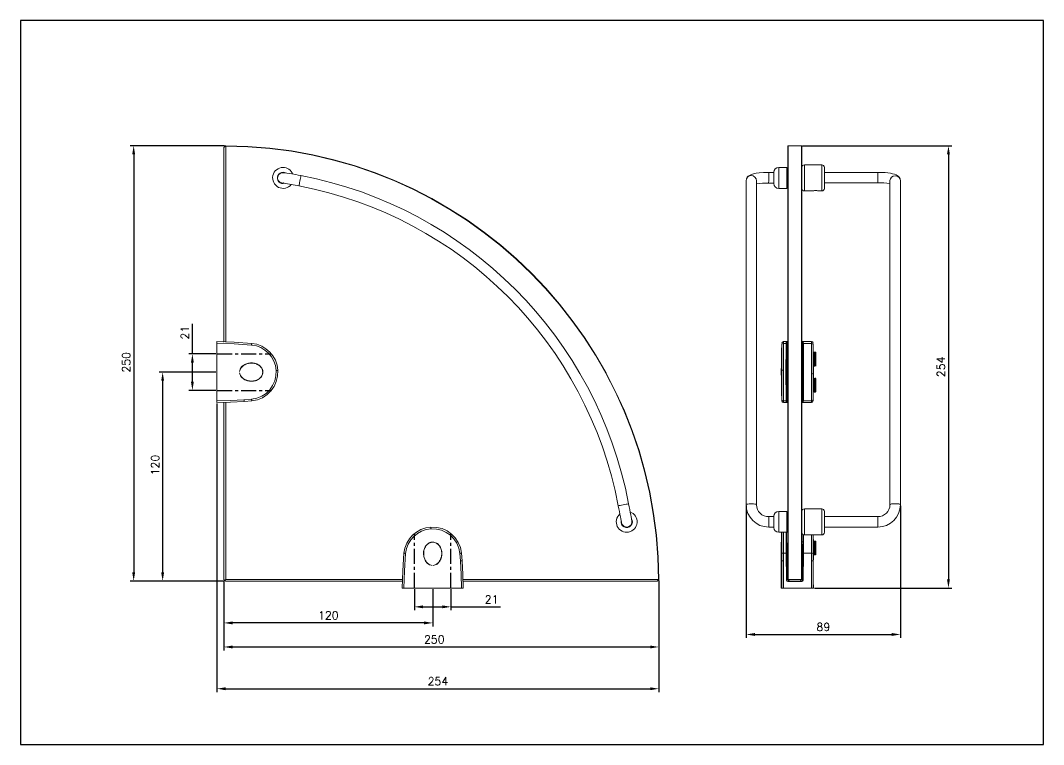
# Model space of a CAD drawing. Extents: x -152 to 436, y -44 to 372.
import ezdxf

# ---------------------------------------------------------------- set-up
doc = ezdxf.new("R2010")
doc.units = 0
doc.header["$LTSCALE"] = 23.1
doc.header["$MEASUREMENT"] = 0
doc.linetypes.add('CENTER', pattern=[0.6, 0.375, -0.075, 0.075, -0.075])
doc.layers.get('0').update_dxf_attribs({"linetype": 'CONTINUOUS'})
doc.layers.get('Defpoints').update_dxf_attribs({"linetype": 'CONTINUOUS'})
doc.styles.get("Standard").update_dxf_attribs({"font": 'txt.shx', "bigfont": 'whgtxt.shx'})
doc.dimstyles.get("Standard").update_dxf_attribs({"dimtxt": 2.5, "dimasz": 0.18, "dimexe": 0.18, "dimexo": 0.0625, "dimgap": 0.09, "dimtad": 0, "dimtih": 1, "dimtoh": 1, "dimdec": 4, "dimzin": 0, "dimdsep": 46, "dimtxsty": 'Standard', "dimcen": 0.09, "dimadec": 0, "dimazin": 0, "dimtp": 0.001, "dimtm": 0.001, "dimtfac": 1, "dimtdec": 4, "dimtofl": 0, "dimtmove": 0, "dimatfit": 0, "dimfxl": 0, "dimtolj": 1, "dimtzin": 0, "dimarcsym": 0})

# ---------------------------------------------------------------- blocks, each defined once
blk = doc.blocks.new('*D23')
at = {"color": 2, "lineweight": -2, "transparency": 16777216}
for p, q in [((-34.82, 300.27), (-89.1, 300.27)), ((-87.1, 295.27), (-87.1, 55.27)), ((-34.82, 50.27), (-89.1, 50.27))]:
    blk.add_line(p, q, dxfattribs=at)
at = {"color": 2, "transparency": 16777216}
for points in [[(-87.93, 295.27), (-86.27, 295.27), (-87.1, 300.27)], [(-87.93, 55.27), (-86.27, 55.27), (-87.1, 50.27)]]:
    blk.add_solid(points, dxfattribs=at)
at = {"layer": 'Defpoints', "color": 0, "transparency": 16777216}
for p in [(-34.22, 300.27), (-87.1, 50.27), (-34.22, 50.27)]:
    blk.add_point(p, dxfattribs=at)
at = {"color": 2, "transparency": 16777216, "insert": (-91.4, 175.91), "char_height": 4.6, "attachment_point": 5, "rotation": 90}
blk.add_mtext('\\A1;250', dxfattribs=at)
blk = doc.blocks.new('*D24')
at = {"color": 2, "lineweight": -2, "transparency": 16777216}
for p, q in [((-35.22, 50.67), (-35.22, 10.43)), ((214.78, 50.67), (214.78, 10.43)), ((-30.22, 12.43), (209.78, 12.43))]:
    blk.add_line(p, q, dxfattribs=at)
at = {"color": 2, "transparency": 16777216}
for points in [[(-30.22, 13.26), (-30.22, 11.59), (-35.22, 12.43)], [(209.78, 13.26), (209.78, 11.59), (214.78, 12.43)]]:
    blk.add_solid(points, dxfattribs=at)
at = {"layer": 'Defpoints', "color": 0, "transparency": 16777216}
for p in [(-35.22, 51.27), (214.78, 51.27), (214.78, 12.43)]:
    blk.add_point(p, dxfattribs=at)
at = {"color": 2, "transparency": 16777216, "insert": (85.68, 16.73), "char_height": 4.6, "attachment_point": 5}
blk.add_mtext('\\A1;250', dxfattribs=at)
blk = doc.blocks.new('*D25')
at = {"color": 2, "lineweight": -2, "transparency": 16777216}
for p, q in [((74.28, 45.67), (74.28, 33.47)), ((95.28, 45.67), (95.28, 33.47)), ((79.28, 35.47), (90.28, 35.47)), ((95.28, 35.47), (123.72, 35.47))]:
    blk.add_line(p, q, dxfattribs=at)
at = {"color": 2, "transparency": 16777216}
for points in [[(79.28, 36.31), (79.28, 34.64), (74.28, 35.47)], [(90.28, 36.31), (90.28, 34.64), (95.28, 35.47)]]:
    blk.add_solid(points, dxfattribs=at)
at = {"layer": 'Defpoints', "color": 0, "transparency": 16777216}
for p in [(74.28, 46.27), (95.28, 46.27), (95.28, 35.47)]:
    blk.add_point(p, dxfattribs=at)
at = {"color": 2, "transparency": 16777216, "insert": (118.66, 39.77), "char_height": 4.6, "attachment_point": 5}
blk.add_mtext('\\A1;21', dxfattribs=at)
blk = doc.blocks.new('*D26')
at = {"color": 2, "lineweight": -2, "transparency": 16777216}
for p, q in [((-53.35, 180.77), (-53.35, 197.99)), ((-39.82, 180.77), (-55.35, 180.77)), ((-53.35, 164.77), (-53.35, 175.77)), ((-39.82, 159.77), (-55.35, 159.77))]:
    blk.add_line(p, q, dxfattribs=at)
at = {"color": 2, "transparency": 16777216}
for points in [[(-54.18, 175.77), (-52.52, 175.77), (-53.35, 180.77)], [(-54.18, 164.77), (-52.52, 164.77), (-53.35, 159.77)]]:
    blk.add_solid(points, dxfattribs=at)
at = {"layer": 'Defpoints', "color": 0, "transparency": 16777216}
for p in [(-39.22, 180.77), (-53.35, 159.77), (-39.22, 159.77)]:
    blk.add_point(p, dxfattribs=at)
at = {"color": 2, "transparency": 16777216, "insert": (-57.65, 192.93), "char_height": 4.6, "attachment_point": 5, "rotation": 90}
blk.add_mtext('\\A1;21', dxfattribs=at)
blk = doc.blocks.new('*D27')
at = {"color": 2, "lineweight": -2, "transparency": 16777216}
for p, q in [((-39.22, 152.17), (-39.22, -13.56)), ((214.78, 50.67), (214.78, -13.56)), ((-34.22, -11.56), (209.78, -11.56))]:
    blk.add_line(p, q, dxfattribs=at)
at = {"color": 2, "transparency": 16777216}
for points in [[(-34.22, -10.73), (-34.22, -12.4), (-39.22, -11.56)], [(209.78, -10.73), (209.78, -12.4), (214.78, -11.56)]]:
    blk.add_solid(points, dxfattribs=at)
at = {"layer": 'Defpoints', "color": 0, "transparency": 16777216}
for p in [(-39.22, 152.77), (214.78, 51.27), (214.78, -11.56)]:
    blk.add_point(p, dxfattribs=at)
at = {"color": 2, "transparency": 16777216, "insert": (87.78, -7.26), "char_height": 4.6, "attachment_point": 5}
blk.add_mtext('\\A1;254', dxfattribs=at)
blk = doc.blocks.new('*D28')
at = {"color": 2, "lineweight": -2, "transparency": 16777216}
for p, q in [((297.31, 300.27), (383.24, 300.27)), ((381.24, 295.27), (381.24, 51.27)), ((304.26, 46.27), (383.24, 46.27))]:
    blk.add_line(p, q, dxfattribs=at)
at = {"color": 2, "transparency": 16777216}
for points in [[(380.4, 295.27), (382.07, 295.27), (381.24, 300.27)], [(380.4, 51.27), (382.07, 51.27), (381.24, 46.27)]]:
    blk.add_solid(points, dxfattribs=at)
at = {"layer": 'Defpoints', "color": 0, "transparency": 16777216}
for p in [(296.71, 300.27), (303.66, 46.27), (381.24, 46.27)]:
    blk.add_point(p, dxfattribs=at)
at = {"color": 2, "transparency": 16777216, "insert": (376.94, 173.27), "char_height": 4.6, "attachment_point": 5, "rotation": 90}
blk.add_mtext('\\A1;254', dxfattribs=at)
blk = doc.blocks.new('*D29')
at = {"color": 2, "lineweight": -2, "transparency": 16777216}
for p, q in [((264.99, 93.62), (264.99, 17.6)), ((353.63, 93.54), (353.63, 17.6)), ((269.99, 19.6), (348.63, 19.6))]:
    blk.add_line(p, q, dxfattribs=at)
at = {"color": 2, "transparency": 16777216}
for points in [[(269.99, 20.43), (269.99, 18.77), (264.99, 19.6)], [(348.63, 20.43), (348.63, 18.77), (353.63, 19.6)]]:
    blk.add_solid(points, dxfattribs=at)
at = {"layer": 'Defpoints', "color": 0, "transparency": 16777216}
for p in [(264.99, 94.22), (353.63, 94.14), (353.63, 19.6)]:
    blk.add_point(p, dxfattribs=at)
at = {"color": 2, "transparency": 16777216, "insert": (309.31, 23.9), "char_height": 4.6, "attachment_point": 5}
blk.add_mtext('\\A1;89', dxfattribs=at)
blk = doc.blocks.new('*D30')
at = {"color": 2, "lineweight": -2, "transparency": 16777216}
for p, q in [((-39.82, 170.27), (-72.44, 170.27)), ((-70.44, 165.27), (-70.44, 55.27)), ((-35.82, 50.27), (-72.44, 50.27))]:
    blk.add_line(p, q, dxfattribs=at)
at = {"color": 2, "transparency": 16777216}
for points in [[(-71.28, 165.27), (-69.61, 165.27), (-70.44, 170.27)], [(-71.28, 55.27), (-69.61, 55.27), (-70.44, 50.27)]]:
    blk.add_solid(points, dxfattribs=at)
at = {"layer": 'Defpoints', "color": 0, "transparency": 16777216}
for p in [(-39.22, 170.27), (-70.44, 50.27), (-35.22, 50.27)]:
    blk.add_point(p, dxfattribs=at)
at = {"color": 2, "transparency": 16777216, "insert": (-74.74, 116.88), "char_height": 4.6, "attachment_point": 5, "rotation": 90}
blk.add_mtext('\\A1;120', dxfattribs=at)
blk = doc.blocks.new('*D31')
at = {"color": 2, "lineweight": -2, "transparency": 16777216}
for p, q in [((-35.22, 49.67), (-35.22, 24.24)), ((84.78, 45.67), (84.78, 24.24)), ((79.78, 26.24), (-30.22, 26.24))]:
    blk.add_line(p, q, dxfattribs=at)
at = {"color": 2, "transparency": 16777216}
for points in [[(-30.22, 27.07), (-30.22, 25.4), (-35.22, 26.24)], [(79.78, 27.07), (79.78, 25.4), (84.78, 26.24)]]:
    blk.add_solid(points, dxfattribs=at)
at = {"layer": 'Defpoints', "color": 0, "transparency": 16777216}
for p in [(-35.22, 50.27), (84.78, 46.27), (-35.22, 26.24)]:
    blk.add_point(p, dxfattribs=at)
at = {"color": 2, "transparency": 16777216, "insert": (24.78, 30.54), "char_height": 4.6, "attachment_point": 5}
blk.add_mtext('\\A1;120', dxfattribs=at)
blk = doc.blocks.new('A$C799D01EE')
at = {"color": 7, "linetype": 'Continuous', "lineweight": 15}
for points, knots in [([(12.97, 0.36), (13.01, 0.75), (13.1, 1.12), (13.31, 1.66), (13.39, 1.84), (13.58, 2.18), (13.68, 2.34), (14.02, 2.81), (14.28, 3.1), (14.85, 3.62), (15.16, 3.85), (15.81, 4.26), (16.16, 4.44), (16.87, 4.74), (17.23, 4.86), (17.97, 5.06), (18.35, 5.14), (19.12, 5.24), (19.5, 5.27), (20.27, 5.27), (20.65, 5.25), (21.42, 5.14), (21.8, 5.06), (22.53, 4.84), (22.89, 4.7), (23.59, 4.36), (23.92, 4.16), (24.38, 3.82), (24.53, 3.7), (24.82, 3.44), (24.96, 3.31), (25.36, 2.88), (25.58, 2.57), (25.87, 2.07), (25.96, 1.89), (26.11, 1.53), (26.17, 1.35), (26.27, 0.98), (26.31, 0.79), (26.37, 0.41), (26.38, 0.21), (26.38, -0.37), (26.33, -0.75), (26.13, -1.5), (25.99, -1.86), (25.7, -2.37), (25.6, -2.53), (25.37, -2.85), (25.25, -3), (24.86, -3.42), (24.57, -3.69), (23.94, -4.15), (23.61, -4.35), (22.92, -4.69), (22.56, -4.83), (21.82, -5.05), (21.44, -5.14), (20.67, -5.25), (20.29, -5.27), (19.52, -5.27), (19.13, -5.24), (18.36, -5.14), (17.98, -5.06), (17.24, -4.87), (16.88, -4.74), (16.17, -4.44), (15.83, -4.27), (15.17, -3.86), (14.86, -3.63), (14.29, -3.11), (14.02, -2.82), (13.57, -2.19), (13.38, -1.85), (13.1, -1.12), (13.01, -0.75), (12.97, -0.36)], [0, 0, 0, 0, 0.03125, 0.03125, 0.046875, 0.046875, 0.0625, 0.0625, 0.09375, 0.09375, 0.125, 0.125, 0.15625, 0.15625, 0.1875, 0.1875, 0.21875, 0.21875, 0.25, 0.25, 0.28125, 0.28125, 0.3125, 0.3125, 0.34375, 0.34375, 0.375, 0.375, 0.390625, 0.390625, 0.40625, 0.40625, 0.4375, 0.4375, 0.453125, 0.453125, 0.46875, 0.46875, 0.484375, 0.484375, 0.5, 0.5, 0.53125, 0.53125, 0.5625, 0.5625, 0.578125, 0.578125, 0.59375, 0.59375, 0.625, 0.625, 0.65625, 0.65625, 0.6875, 0.6875, 0.71875, 0.71875, 0.75, 0.75, 0.78125, 0.78125, 0.8125, 0.8125, 0.84375, 0.84375, 0.875, 0.875, 0.90625, 0.90625, 0.9375, 0.9375, 0.96875, 0.96875, 1, 1, 1, 1]), ([(13.04, -0.35), (13.08, -0.74), (13.17, -1.11), (13.45, -1.82), (13.64, -2.16), (14.09, -2.77), (14.35, -3.06), (14.91, -3.57), (15.22, -3.79), (15.87, -4.19), (16.21, -4.37), (16.91, -4.66), (17.27, -4.78), (18, -4.97), (18.38, -5.05), (19.13, -5.15), (19.51, -5.17), (20.27, -5.18), (20.65, -5.15), (21.41, -5.05), (21.78, -4.97), (22.51, -4.75), (22.87, -4.61), (23.55, -4.28), (23.88, -4.08), (24.5, -3.63), (24.79, -3.37), (25.17, -2.95), (25.29, -2.81), (25.52, -2.5), (25.62, -2.34), (25.91, -1.84), (26.05, -1.49), (26.25, -0.74), (26.3, -0.37), (26.3, 0.2), (26.29, 0.4), (26.24, 0.78), (26.2, 0.96), (26.04, 1.51), (25.89, 1.87), (25.51, 2.53), (25.28, 2.83), (24.89, 3.26), (24.76, 3.39), (24.47, 3.64), (24.32, 3.76), (23.86, 4.09), (23.53, 4.29), (22.84, 4.62), (22.49, 4.76), (21.76, 4.97), (21.39, 5.05), (20.64, 5.16), (20.26, 5.18), (19.5, 5.17), (19.12, 5.15), (18.37, 5.05), (17.99, 4.97), (17.26, 4.78), (16.9, 4.65), (16.2, 4.36), (15.86, 4.19), (15.21, 3.79), (14.91, 3.56), (14.34, 3.05), (14.08, 2.77), (13.75, 2.31), (13.64, 2.15), (13.46, 1.81), (13.38, 1.64), (13.17, 1.1), (13.08, 0.74), (13.04, 0.35)], [0, 0, 0, 0, 0.03125, 0.03125, 0.0625, 0.0625, 0.09375, 0.09375, 0.125, 0.125, 0.15625, 0.15625, 0.1875, 0.1875, 0.21875, 0.21875, 0.25, 0.25, 0.28125, 0.28125, 0.3125, 0.3125, 0.34375, 0.34375, 0.375, 0.375, 0.40625, 0.40625, 0.421875, 0.421875, 0.4375, 0.4375, 0.46875, 0.46875, 0.5, 0.5, 0.515625, 0.515625, 0.53125, 0.53125, 0.5625, 0.5625, 0.59375, 0.59375, 0.609375, 0.609375, 0.625, 0.625, 0.65625, 0.65625, 0.6875, 0.6875, 0.71875, 0.71875, 0.75, 0.75, 0.78125, 0.78125, 0.8125, 0.8125, 0.84375, 0.84375, 0.875, 0.875, 0.90625, 0.90625, 0.9375, 0.9375, 0.953125, 0.953125, 0.96875, 0.96875, 1, 1, 1, 1])]:
    blk.add_open_spline(points, degree=3, knots=knots, dxfattribs=at)
blk = doc.blocks.new('A$C41BA2DAD')
blk.add_lwpolyline([(-103.23, -187.07), (386.82, -187.07), (386.82, 159.43), (-103.23, 159.43)], close=True)

msp = doc.modelspace()

# ---------------------------------------------------------------- linework, layer by layer
at = {"color": 7, "linetype": 'Continuous', "lineweight": 15}
for p, q in [((-35.219, 299.268), (-34.278, 300.209)), ((288.911, 51.268), (288.911, 300.066)), ((296.711, 300.266), (289.111, 300.266)), ((296.911, 300.066), (296.911, 51.268)), ((-35.219, 187.673), (-35.219, 299.268)), ((308.411, 289.285), (298.411, 289.285)), ((280.911, 284.85), (277.88, 284.85)), ((280.911, 285.035), (280.911, 278.535)), ((288.411, 287.785), (283.661, 287.785)), ((309.911, 287.785), (309.911, 275.785)), ((340.626, 284.997), (309.911, 284.997)), ((264.911, 280.183), (264.911, 94.092)), ((270.911, 94.092), (270.911, 280.183)), ((277.88, 278.85), (280.911, 278.85)), ((309.911, 278.997), (340.626, 278.997)), ((347.626, 280.124), (347.628, 280.218)), ((347.626, 280.124), (347.626, 94.131)), ((353.626, 94.131), (353.626, 280.124)), ((283.661, 275.785), (288.411, 275.785)), ((298.411, 274.285), (302.975, 274.285)), ((306.848, 274.285), (308.411, 274.285)), ((-39.219, 186.796), (-39.219, 187.768)), ((286.383, 187.768), (288.911, 187.768)), ((288.907, 187.735), (288.907, 187.435)), ((288.907, 187.735), (288.911, 187.735)), ((288.907, 187.435), (288.907, 184.119)), ((288.911, 187.435), (288.907, 187.435)), ((296.911, 187.768), (302.439, 187.768)), ((296.911, 187.735), (296.915, 187.735)), ((296.915, 187.435), (296.911, 187.435)), ((296.915, 187.735), (296.915, 187.435)), ((296.915, 184.119), (296.915, 187.435)), ((297.415, 187.419), (297.415, 184.329)), ((303.454, 185.469), (303.454, 185.512)), ((303.491, 184.741), (303.526, 182.328)), ((288.907, 177.418), (288.907, 162.822)), ((297.594, 181.268), (296.911, 181.268)), ((303.868, 181.768), (303.454, 181.768)), ((303.459, 176.47), (303.462, 176.835)), ((303.542, 181.768), (303.535, 182.03)), ((304.911, 181.768), (304.454, 181.768)), ((304.911, 173.902), (304.911, 181.635)), ((296.911, 174.268), (297.594, 174.268)), ((296.915, 166.268), (296.915, 174.268)), ((297.415, 174.268), (297.415, 166.268)), ((303.602, 174.161), (303.661, 174.264)), ((303.656, 172.883), (303.647, 174.306)), ((303.954, 173.768), (304.368, 173.768)), ((304.911, 173.902), (304.911, 173.873)), ((297.594, 166.268), (296.911, 166.268)), ((303.868, 166.768), (303.612, 166.768)), ((304.911, 166.768), (304.454, 166.768)), ((304.911, 158.902), (304.911, 166.635)), ((288.409, 158.768), (288.409, 160.768)), ((296.911, 159.268), (297.594, 159.268)), ((297.266, 158.768), (297.266, 159.268)), ((297.413, 159.268), (297.413, 158.768)), ((304.911, 158.902), (304.911, 158.873)), ((-39.219, 152.768), (-39.219, 153.741)), ((-19.219, 153.739), (-23.61, 153.359)), ((285.383, 154.328), (285.383, 154.485)), ((288.907, 156.715), (288.907, 153.102)), ((288.907, 153.102), (288.907, 152.802)), ((288.907, 153.102), (288.911, 153.102)), ((296.911, 158.768), (297.266, 158.768)), ((296.911, 153.102), (296.915, 153.102)), ((296.915, 153.102), (296.915, 156.715)), ((296.915, 153.102), (296.915, 152.802)), ((297.413, 158.768), (297.266, 158.768)), ((303.454, 155.025), (303.454, 155.067)), ((303.954, 158.768), (304.368, 158.768)), ((-35.219, 51.268), (-35.219, 152.844)), ((286.383, 152.768), (288.911, 152.768)), ((288.911, 152.802), (288.907, 152.802)), ((296.915, 152.802), (296.911, 152.802)), ((296.911, 152.768), (302.439, 152.768)), ((288.411, 90.268), (283.661, 90.268)), ((288.411, 78.268), (288.411, 90.268)), ((308.411, 91.768), (298.411, 91.768)), ((309.911, 90.268), (309.911, 78.268)), ((280.911, 87.268), (277.911, 87.268)), ((280.911, 87.518), (280.911, 81.018)), ((340.657, 87.268), (309.911, 87.268)), ((277.911, 81.268), (280.911, 81.268)), ((283.661, 78.268), (288.411, 78.268)), ((288.167, 78.268), (288.272, 66.242)), ((297.55, 66.242), (297.642, 76.768)), ((298.411, 76.768), (308.411, 76.768)), ((309.911, 81.268), (340.657, 81.268)), ((297.607, 72.768), (296.911, 72.768)), ((303.868, 73.268), (303.454, 73.268)), ((303.602, 73.268), (303.595, 73.587)), ((304.911, 73.268), (304.454, 73.268)), ((304.911, 65.402), (304.911, 73.135)), ((101.311, 66.268), (101.691, 61.877)), ((288.272, 66.242), (288.407, 50.764)), ((296.911, 65.768), (297.546, 65.768)), ((297.415, 50.764), (297.55, 66.242)), ((303.44, 66.174), (303.439, 61.803)), ((303.556, 65.583), (303.661, 65.764)), ((303.954, 65.268), (304.368, 65.268)), ((304.911, 65.402), (304.911, 65.373)), ((-34.719, 50.768), (-35.219, 51.268)), ((-34.219, 50.268), (-34.719, 50.768)), ((67.377, 50.268), (-34.219, 50.268)), ((213.781, 50.268), (102.206, 50.268)), ((214.722, 51.209), (213.781, 50.268)), ((288.907, 50.268), (289.911, 50.268)), ((288.971, 51.209), (288.911, 51.268)), ((288.971, 51.209), (289.911, 50.268)), ((295.911, 50.268), (289.911, 50.268)), ((295.911, 50.268), (296.852, 51.209)), ((295.911, 50.268), (296.915, 50.268)), ((296.911, 51.268), (296.852, 51.209)), ((303.662, 46.268), (303.662, 47.786)), ((68.254, 46.268), (67.281, 46.268)), ((102.281, 46.268), (101.309, 46.268)), ((286.383, 46.268), (285.384, 46.268)), ((286.383, 46.268), (302.439, 46.268)), ((303.439, 46.268), (302.439, 46.268))]:
    msp.add_line(p, q, dxfattribs=at)
at = {"color": 2, "linetype": 'Continuous', "lineweight": 15}
for p, q in [((-34.219, 300.066), (-34.219, 187.649)), ((289.111, 300.266), (289.111, 51.266)), ((296.711, 51.266), (296.711, 300.266)), ((298.411, 289.285), (298.411, 281.785)), ((308.411, 274.285), (308.411, 289.285)), ((283.661, 287.785), (283.661, 275.785)), ((288.411, 275.785), (288.411, 287.785)), ((340.626, 278.997), (340.626, 284.997)), ((298.411, 281.785), (298.411, 274.285)), ((285.382, 185.831), (285.383, 186.047)), ((286.382, 186.798), (287.972, 186.798)), ((288.407, 184.329), (288.407, 187.419)), ((297.85, 186.798), (302.44, 186.798)), ((303.452, 185.512), (303.433, 186.287)), ((303.439, 186.046), (303.44, 185.831)), ((288.407, 162.316), (288.407, 177.208)), ((303.653, 173.148), (303.642, 167.647)), ((288.556, 160.768), (288.409, 160.768)), ((288.556, 160.768), (288.556, 158.768)), ((288.556, 160.768), (288.911, 160.768)), ((303.54, 158.782), (303.491, 155.795)), ((-23.684, 154.328), (-19.313, 154.706)), ((285.383, 154.485), (285.382, 154.706)), ((286.382, 153.739), (287.972, 153.739)), ((286.382, 153.739), (286.383, 153.359)), ((288.407, 153.117), (288.407, 157.221)), ((288.556, 158.768), (288.409, 158.768)), ((288.556, 158.768), (288.911, 158.768)), ((297.415, 157.221), (297.415, 153.117)), ((297.85, 153.739), (302.44, 153.739)), ((302.44, 153.359), (302.44, 153.739)), ((303.439, 154.487), (303.452, 155.025)), ((303.44, 154.706), (303.439, 154.487)), ((303.439, 154.487), (303.439, 154.328)), ((303.453, 154.295), (303.449, 154.375)), ((303.519, 157.72), (303.535, 158.452)), ((-34.219, 152.863), (-34.219, 51.268)), ((283.661, 90.268), (283.661, 78.268)), ((298.411, 91.768), (298.411, 76.769)), ((308.411, 76.768), (308.411, 91.768)), ((277.911, 87.268), (277.911, 81.268)), ((287.972, 66.268), (287.869, 78.268)), ((297.94, 76.768), (297.85, 66.268)), ((100.722, 61.804), (100.344, 66.174)), ((285.383, 61.804), (285.382, 66.174)), ((286.382, 66.268), (286.383, 61.877)), ((286.382, 66.268), (287.972, 66.268)), ((288.107, 50.768), (287.972, 66.268)), ((297.85, 66.268), (297.715, 50.768)), ((297.85, 66.268), (302.44, 66.268)), ((302.44, 61.877), (302.44, 66.268)), ((-34.719, 50.768), (-34.219, 51.268)), ((-34.219, 51.268), (67.401, 51.268)), ((102.187, 51.268), (214.579, 51.268)), ((288.907, 50.268), (288.907, 49.974)), ((296.915, 49.974), (288.907, 49.974)), ((289.111, 51.266), (296.711, 51.266)), ((296.915, 50.268), (296.915, 49.974)), ((303.482, 47.881), (303.491, 47.786))]:
    msp.add_line(p, q, dxfattribs=at)
at = {"color": 1, "linetype": 'CENTER'}
for p, q in [((-39.219, 180.768), (-7.959, 180.768)), ((-39.219, 159.768), (-7.959, 159.768)), ((74.281, 46.262), (74.281, 77.528)), ((95.281, 46.262), (95.281, 77.528))]:
    msp.add_line(p, q, dxfattribs=at)
at = {"color": 7, "linetype": 'Continuous', "lineweight": 15, "flags": 128}
for points in [[(-34.278, 300.209), (-34.244, 300.244), (-34.226, 300.262), (-34.221, 300.266)], [(9.056, 283.129), (7.53, 283.418), (6.143, 283.677), (3.861, 284.09), (2.222, 284.375), (0.985, 284.58), (-0.143, 284.734), (-1.33, 284.773), (-2.074, 284.659), (-2.926, 284.32), (-3.776, 283.592), (-4.115, 283.04), (-4.324, 282.37)], [(277.944, 284.85), (276.373, 284.861), (274.912, 284.829), (272.463, 284.675), (270.637, 284.454), (269.239, 284.189), (268.001, 283.829), (266.821, 283.267), (266.188, 282.806), (265.58, 282.148), (265.105, 281.254), (264.911, 280.182)], [(353.626, 280.124), (353.519, 280.967), (353.233, 281.705), (352.83, 282.311), (352.347, 282.802), (351.794, 283.207), (351.127, 283.562), (350.212, 283.914), (349.047, 284.232), (347.835, 284.471), (346.425, 284.674), (344.949, 284.824), (343.415, 284.927), (341.838, 284.984), (340.626, 284.997)], [(-39.219, 187.768), (-29.328, 187.532), (-19.219, 186.798)], [(285.383, 186.257), (285.384, 186.56), (285.384, 186.737), (285.384, 186.778)], [(288.907, 184.119), (288.786, 184.027), (288.691, 183.981), (288.615, 183.968), (288.549, 183.982), (288.488, 184.028), (288.432, 184.137), (288.407, 184.329)], [(297.415, 184.329), (297.365, 184.074), (297.319, 184.012), (297.251, 183.974), (297.183, 183.97), (297.109, 183.99), (297.001, 184.05), (296.915, 184.119)], [(297.439, 187.535), (297.421, 187.478), (297.415, 187.419)], [(288.407, 177.208), (288.457, 177.463), (288.503, 177.525), (288.571, 177.563), (288.64, 177.567), (288.713, 177.547), (288.821, 177.487), (288.907, 177.418)], [(303.468, 177.166), (303.469, 177.229), (303.48, 177.355), (303.492, 177.312), (303.506, 177.104), (303.518, 176.758), (303.528, 176.31), (303.53, 176.218)], [(304.176, 181.247), (304.029, 181.501), (303.882, 181.756)], [(304.442, 181.758), (304.294, 181.504), (304.161, 181.273)], [(303.649, 174.285), (303.796, 174.031), (303.943, 173.776)], [(304.382, 173.781), (304.529, 174.036), (304.661, 174.264)], [(304.646, 174.289), (304.794, 174.035), (304.941, 173.781)], [(303.595, 167.654), (303.559, 165.949), (303.53, 164.318)], [(304.176, 166.247), (304.029, 166.501), (303.882, 166.756)], [(304.442, 166.758), (304.294, 166.504), (304.161, 166.273)], [(288.576, 162.38), (288.47, 162.357), (288.414, 162.33), (288.407, 162.317), (288.407, 162.316)], [(288.409, 160.768), (288.408, 161.941), (288.407, 162.316)], [(303.461, 163.798), (303.459, 163.979), (303.459, 164.067)], [(303.53, 164.318), (303.518, 163.789), (303.506, 163.437), (303.493, 163.227), (303.48, 163.181), (303.47, 163.302), (303.462, 163.577), (303.461, 163.798)], [(303.496, 158.979), (303.529, 159.035), (303.661, 159.264)], [(303.536, 158.452), (303.537, 158.507), (303.547, 159.067)], [(303.649, 159.285), (303.796, 159.031), (303.943, 158.776)], [(304.382, 158.781), (304.529, 159.036), (304.661, 159.264)], [(304.646, 159.289), (304.794, 159.035), (304.941, 158.781)], [(-23.61, 153.359), (-31.409, 152.916), (-39.219, 152.768)], [(285.384, 153.741), (285.384, 153.888), (285.383, 154.328)], [(288.407, 157.221), (288.407, 157.227), (288.409, 158.768)], [(288.576, 157.157), (288.47, 157.179), (288.414, 157.207), (288.407, 157.22), (288.407, 157.221)], [(297.415, 157.221), (297.415, 157.22), (297.408, 157.207), (297.352, 157.179), (297.247, 157.157)], [(297.413, 158.768), (297.415, 157.227), (297.415, 157.221)], [(303.439, 154.328), (303.439, 153.888), (303.439, 153.741)], [(-35.219, 152.807), (-35.395, 152.804), (-35.495, 152.802), (-35.513, 152.802)], [(199.245, 84.829), (199.217, 84.979), (199.132, 85.422), (198.995, 86.145), (198.808, 87.128), (198.577, 88.338), (198.31, 89.741), (198.015, 91.293), (197.7, 92.947), (197.376, 94.653)], [(191.481, 93.531), (191.806, 91.825), (192.121, 90.171), (192.416, 88.619), (192.683, 87.217), (192.914, 86.006), (193.101, 85.024), (193.238, 84.3), (193.323, 83.857), (193.351, 83.708)], [(285.348, 78.268), (285.161, 66.992), (285.16, 46.268)], [(303.443, 76.768), (303.442, 75.471), (303.442, 73.452), (303.441, 71.121), (303.44, 68.736), (303.44, 66.174)], [(303.595, 73.587), (303.559, 74.964), (303.53, 75.607)], [(304.176, 72.747), (304.029, 73.001), (303.882, 73.256)], [(304.442, 73.258), (304.294, 73.004), (304.161, 72.773)], [(67.281, 46.268), (67.518, 56.159), (68.252, 66.268)], [(303.649, 65.785), (303.796, 65.531), (303.943, 65.276)], [(303.656, 64.958), (303.659, 65.693), (303.66, 65.773)], [(304.382, 65.281), (304.529, 65.536), (304.661, 65.764)], [(304.646, 65.789), (304.794, 65.535), (304.941, 65.281)], [(101.691, 61.877), (102.134, 54.078), (102.281, 46.268)], [(303.439, 61.803), (303.439, 54.041), (303.439, 46.268)], [(303.454, 62.39), (303.516, 62.456), (303.565, 62.537), (303.589, 62.597), (303.603, 62.645), (303.613, 62.695), (303.622, 62.781), (303.635, 63.063), (303.643, 63.435)], [(102.243, 50.268), (102.246, 50.092), (102.248, 49.992), (102.248, 49.974)], [(214.779, 51.266), (214.772, 51.259), (214.754, 51.241), (214.722, 51.209)]]:
    msp.add_lwpolyline(points, dxfattribs=at)
at = {"color": 2, "linetype": 'Continuous', "lineweight": 15, "flags": 128}
for points in [[(9.056, 283.129), (9.05, 283.096), (9.001, 282.838), (8.906, 282.343), (8.775, 281.656), (8.618, 280.838), (8.451, 279.963), (8.287, 279.106), (8.142, 278.346), (8.028, 277.748), (7.955, 277.367), (7.93, 277.236), (7.93, 277.236)], [(-19.313, 185.831), (-29.375, 186.56), (-39.219, 186.796)], [(-19.219, 186.798), (-19.22, 186.78), (-19.226, 186.725), (-19.234, 186.636), (-19.246, 186.517), (-19.26, 186.37), (-19.277, 186.203), (-19.294, 186.021), (-19.313, 185.831)], [(285.38, 171.236), (285.38, 172.174), (285.379, 175.859), (285.379, 178.199), (285.38, 180.378), (285.38, 182.213), (285.381, 183.757), (285.381, 184.88), (285.382, 185.614), (285.382, 185.831)], [(286.382, 186.798), (286.382, 186.567), (286.381, 185.815), (286.38, 184.593), (286.38, 183.005), (286.379, 181.004), (286.379, 178.759), (286.379, 176.205), (286.379, 172.293), (286.379, 171.296)], [(297.715, 187.719), (297.657, 187.714), (297.601, 187.697), (297.549, 187.669), (297.503, 187.632), (297.466, 187.586), (297.438, 187.534), (297.439, 187.535)], [(302.443, 169.327), (302.443, 169.822), (302.443, 170.813), (302.443, 171.802), (302.443, 175.704), (302.443, 178.227), (302.443, 180.592), (302.443, 182.603), (302.442, 184.316), (302.441, 185.589), (302.441, 186.457), (302.44, 186.798)], [(303.44, 185.831), (303.44, 185.51), (303.441, 184.723), (303.442, 183.496), (303.442, 181.934), (303.443, 179.99), (303.443, 177.829), (303.443, 175.387), (303.442, 171.713), (303.442, 170.781), (303.442, 169.848), (303.442, 169.382)], [(303.519, 182.816), (303.51, 183.197), (303.498, 183.666), (303.486, 184.169), (303.474, 184.648), (303.464, 185.053), (303.457, 185.337), (303.454, 185.469)], [(303.459, 164.067), (303.459, 166.228), (303.459, 168.483), (303.459, 169.626), (303.459, 170.773), (303.459, 171.916), (303.459, 174.214), (303.459, 176.47)], [(-4.25, 171.296), (-4.269, 171.295), (-4.324, 171.291), (-4.412, 171.286), (-4.532, 171.279), (-4.678, 171.269), (-4.845, 171.259), (-5.027, 171.248), (-5.218, 171.236)], [(285.382, 154.706), (285.382, 155.154), (285.381, 156.028), (285.38, 157.293), (285.38, 158.968), (285.379, 160.913), (285.379, 163.183), (285.379, 165.589), (285.38, 168.198), (285.38, 169.707), (285.38, 170.089), (285.38, 170.471), (285.38, 171.236)], [(286.379, 171.296), (286.379, 170.483), (286.379, 170.078), (286.379, 169.672), (286.379, 168.07), (286.379, 165.375), (286.379, 162.745), (286.379, 160.398), (286.379, 158.268), (286.38, 156.533), (286.381, 155.144), (286.381, 154.235), (286.382, 153.739)], [(303.53, 176.218), (303.566, 174.21), (303.595, 172.883)], [(302.44, 153.739), (302.441, 154.226), (302.441, 155.144), (302.442, 156.512), (302.443, 158.268), (302.443, 160.367), (302.443, 162.745), (302.443, 165.338), (302.443, 168.07), (302.443, 169.327)], [(303.442, 169.382), (303.442, 168.198), (303.443, 165.661), (303.443, 163.183), (303.443, 160.974), (303.442, 158.968), (303.442, 157.335), (303.441, 156.028), (303.44, 155.172), (303.44, 154.706)], [(-39.219, 153.741), (-31.446, 153.888), (-23.684, 154.328)], [(-23.61, 153.359), (-23.611, 153.377), (-23.616, 153.432), (-23.622, 153.521), (-23.631, 153.641), (-23.643, 153.788), (-23.655, 153.955), (-23.669, 154.138), (-23.684, 154.328)], [(-19.219, 153.739), (-19.22, 153.757), (-19.226, 153.812), (-19.234, 153.901), (-19.246, 154.02), (-19.26, 154.166), (-19.277, 154.334), (-19.294, 154.515), (-19.313, 154.706)], [(286.383, 153.359), (286.383, 152.916), (286.383, 152.768)], [(302.439, 152.768), (302.439, 152.916), (302.44, 153.359)], [(303.454, 155.067), (303.457, 155.196), (303.463, 155.48), (303.474, 155.886), (303.486, 156.368), (303.498, 156.87), (303.51, 157.337), (303.519, 157.72)], [(197.376, 94.653), (197.343, 94.647), (197.084, 94.597), (196.589, 94.503), (195.902, 94.373), (195.084, 94.217), (194.208, 94.05), (193.352, 93.887), (192.591, 93.742), (191.994, 93.629), (191.612, 93.556), (191.481, 93.531)], [(270.911, 94.102), (270.836, 94.223), (270.509, 94.374), (269.952, 94.502), (269.213, 94.594), (268.358, 94.642), (267.464, 94.642), (266.609, 94.594), (265.871, 94.502), (265.313, 94.374), (264.986, 94.223), (264.911, 94.101)], [(347.626, 94.139), (347.701, 94.26), (348.028, 94.412), (348.586, 94.54), (349.324, 94.632), (350.179, 94.68), (351.073, 94.68), (351.928, 94.632), (352.667, 94.54), (353.224, 94.412), (353.551, 94.26), (353.626, 94.138)], [(83.754, 81.237), (83.755, 81.218), (83.758, 81.164), (83.764, 81.075), (83.771, 80.955), (83.78, 80.809), (83.791, 80.642), (83.802, 80.46), (83.814, 80.269)], [(285.382, 66.174), (285.382, 68.668), (285.381, 71.121), (285.38, 73.389), (285.38, 75.471), (285.379, 77.193), (285.379, 78.268)], [(286.379, 78.268), (286.379, 78.017), (286.379, 76.141), (286.38, 73.997), (286.381, 71.522), (286.381, 68.989), (286.382, 66.268)], [(302.44, 66.268), (302.441, 68.953), (302.441, 71.522), (302.442, 73.963), (302.443, 76.141), (302.443, 76.768)], [(68.252, 66.268), (68.27, 66.267), (68.325, 66.261), (68.414, 66.253), (68.533, 66.241), (68.679, 66.227), (68.846, 66.21), (69.028, 66.193), (69.218, 66.174)], [(69.218, 66.174), (68.49, 56.112), (68.254, 46.268)], [(101.311, 66.268), (101.293, 66.267), (101.238, 66.261), (101.149, 66.253), (101.03, 66.241), (100.883, 66.227), (100.716, 66.21), (100.534, 66.193), (100.344, 66.174)], [(303.454, 64.31), (303.457, 64.8), (303.463, 65.22), (303.474, 65.521), (303.486, 65.67), (303.498, 65.65), (303.51, 65.466), (303.519, 65.134)], [(303.519, 65.134), (303.556, 63.699), (303.592, 62.893), (303.622, 62.806), (303.643, 63.435)], [(101.691, 61.877), (101.672, 61.876), (101.618, 61.872), (101.529, 61.865), (101.409, 61.856), (101.262, 61.845), (101.095, 61.832), (100.912, 61.818), (100.722, 61.804)], [(101.309, 46.268), (101.162, 54.041), (100.722, 61.804)], [(285.384, 46.268), (285.384, 54.041), (285.383, 61.804)], [(286.383, 61.877), (286.383, 54.078), (286.383, 46.268)], [(302.439, 46.268), (302.439, 54.078), (302.44, 61.877)], [(303.453, 49.308), (303.453, 54.965), (303.453, 59.639), (303.454, 64.31)], [(303.647, 47.786), (303.636, 47.786), (303.491, 47.786)]]:
    msp.add_lwpolyline(points, dxfattribs=at)
at = {"color": 2, "linetype": 'Continuous', "lineweight": 15}
for centre, radius, start, end in [((-34.419, 300.066), 0.201, 0.026064, 45.267739), ((-35.219, 50.268), 249.8, 0.229367, 89.770633), ((-20.826, 170.266), 15.639, 3.556635, 84.446448), ((286.38, 185.8), 0.998, 89.869918, 178.221598), ((-165.627, 187.844), 452.01, 359.867376, 359.990371), ((287.972, 186.499), 0.3, 0.190751, 90.076789), ((288.735, 176.167), 11.569, 89.147823, 93.111251), ((288.107, 187.419), 0.3, 0.018458, 89.992952), ((297.151, 179.385), 8.353, 86.125386, 91.615541), ((297.85, 186.499), 0.3, 89.923211, 179.809249), ((754.573, 187.845), 452.134, 180.009646, 180.132607), ((302.442, 185.8), 0.998, 1.778402, 90.130082), ((-181.566, 171.558), 485.216, 1.205737, 1.329522), ((-20.824, 170.269), 15.636, 275.54594, 3.546888), ((286.141, 166.914), 4.389, 86.884821, 99.985625), ((303.259, 172.898), 0.337, 307.34412, 357.447876), ((171.565, 170.268), 132.056, 358.865509, 1.134491), ((-227.548, 170.284), 531.21, 359.9196, 0.417669), ((303.259, 167.639), 0.337, 2.552214, 52.657577), ((360.828, 160.687), 72.272, 178.657209, 179.935059), ((286.38, 154.737), 0.998, 181.778402, 270.130082), ((286.381, 154.358), 0.999, 181.687945, 270.079536), ((287.972, 154.038), 0.3, 269.923211, 359.809249), ((288.107, 153.117), 0.3, 270.007048, 359.981542), ((362.218, 158.867), 73.662, 180.077, 181.330732), ((297.715, 153.117), 0.3, 180.018458, 269.992952), ((297.85, 154.038), 0.3, 180.190751, 270.076789), ((302.442, 154.737), 0.998, 269.869918, 358.221598), ((302.441, 154.358), 0.999, 269.920466, 358.312057), ((288.671, 161.152), 8.353, 266.125386, 271.615541), ((297.087, 164.369), 11.569, 269.147823, 273.111251), ((84.784, 64.661), 15.639, 93.556616, 174.446467), ((84.781, 64.663), 15.636, 5.545943, 93.546885), ((286.144, 63.44), 2.838, 85.192533, 105.568311), ((288.053, 65.473), 0.799, 74.105889, 95.82682), ((297.769, 65.473), 0.799, 84.17318, 105.894111), ((302.678, 63.44), 2.838, 74.431689, 94.807467), ((322.09, 64.601), 18.637, 176.983861, 180.902721), ((303.281, 65.147), 0.239, 320.267448, 356.95007), ((286.144, 58.294), 3.591, 86.188527, 102.231253), ((302.678, 58.293), 3.591, 77.768858, 93.811439), ((214.579, 51.068), 0.201, 44.727978, 89.978218), ((288.212, 47.321), 3.449, 86.759225, 91.745141), ((288.907, 50.774), 0.801, 180.464537, 269.952209), ((296.915, 50.774), 0.8, 270.034581, 359.548674), ((297.61, 47.321), 3.449, 88.254859, 93.240775), ((321.151, 48.99), 17.701, 178.970057, 183.901952), ((323.275, 48.959), 19.824, 178.99278, 183.129177)]:
    msp.add_arc(centre, radius, start, end, dxfattribs=at)
at = {"color": 7, "linetype": 'Continuous', "lineweight": 15}
for centre, radius, start, end in [((-35.219, 50.268), 250, 0.228727, 89.771273), ((289.112, 300.066), 0.201, 134.734056, 179.973835), ((289.111, 300.066), 0.2, 89.982212, 134.50402), ((296.711, 300.066), 0.2, 45.493752, 90.020017), ((296.71, 300.066), 0.201, 0.02453, 45.26758), ((298.411, 287.785), 1.5, 90, 180), ((308.411, 287.785), 1.5, 0, 90), ((-1.219, 281.785), 6, 90, 321.464665), ((-1.219, 281.785), 3.25, 90, 287.538538), ((-1.219, 281.785), 6, 21.517259, 90), ((-1.219, 281.785), 3.25, 64.286523, 90), ((-35.446, 50.345), 237, 10.775048, 79.177184), ((267.911, 280.143), 3, 0.761845, 179.238155), ((283.661, 285.035), 2.75, 90, 180), ((288.411, 287.285), 0.5, 0, 90), ((350.625, 280.084), 3.001, 0.771353, 177.433991), ((-43.386, 17.997), 264.269, 78.803231, 80.735909), ((-35.446, 50.345), 231, 10.775048, 79.177184), ((276.627, 243.041), 35.831, 87.995152, 99.178924), ((283.661, 278.535), 2.75, 180, 270), ((341.434, 247.273), 31.734, 78.748275, 91.458944), ((288.411, 276.285), 0.5, 270, 0), ((298.411, 275.785), 1.5, 180, 270), ((308.411, 275.785), 1.5, 270, 0), ((-38.92, -1.666), 189.432, 88.880448, 88.969574), ((-20.826, 170.268), 16.608, 3.547521, 84.444854), ((846.006, 170.287), 560.845, 178.365101, 181.614504), ((286.377, 186.768), 1, 92.074147, 164.849159), ((288.779, 183.531), 3.906, 88.133101, 95.475443), ((-232.952, 180.768), 521.371, 359.608734, 0.391266), ((297.043, 183.543), 3.894, 84.513159, 91.878297), ((820.262, 180.689), 522.859, 179.601194, 179.936556), ((302.503, 186.831), 0.927, 12.266359, 93.699748), ((568.972, 186.758), 265.533, 179.995639, 180.107916), ((-55.411, 176.359), 359, 1.337899, 1.577394), ((309.776, 176.883), 6.315, 176.553514, 180.430915), ((-20.826, 170.268), 16.608, 275.555128, 3.547502), ((-201.652, 170.369), 505.314, 359.905892, 0.285046), ((302.681, 174.102), 4.781, 267.139391, 279.157119), ((-108.84, 169.763), 412.502, 359.579701, 359.968933), ((288.182, 163.021), 0.752, 301.585034, 344.647322), ((310.394, 163.698), 6.935, 179.173296, 183.542831), ((286.383, 153.768), 1, 181.569683, 270), ((288.779, 156.994), 3.894, 264.513159, 271.878297), ((288.196, 156.527), 0.735, 14.83973, 58.927913), ((297.64, 156.516), 0.752, 121.585034, 164.647322), ((297.043, 157.006), 3.906, 268.133101, 275.475443), ((226.748, 158.829), 70.518, 358.641317, 359.950951), ((302.439, 153.768), 1, 270, 358.430317), ((-0.25, 162.774), 303.822, 358.400857, 358.683849), ((277.833, 94.19), 12.922, 180.395924, 270.347465), ((277.827, 94.185), 6.917, 180.693321, 270.694929), ((340.657, 94.238), 6.969, 269.696786, 359.182249), ((340.677, 94.218), 12.949, 269.798964, 359.646775), ((196.298, 84.268), 6, 130.775048, 70.775048), ((283.661, 87.518), 2.75, 90, 180), ((288.411, 89.768), 0.5, 0, 90), ((298.411, 90.268), 1.5, 90, 180), ((308.411, 90.268), 1.5, 0, 90), ((196.298, 84.268), 3.25, 168.155183, 33.394913), ((196.298, 84.268), 3, 190.775048, 10.775048), ((84.781, 64.661), 16.608, 93.547482, 174.444894), ((84.781, 64.661), 16.608, 5.555151, 93.547479), ((283.661, 81.018), 2.75, 180, 270), ((288.411, 78.768), 0.5, 270, 0), ((298.411, 78.268), 1.5, 180, 270), ((352.414, 77.855), 48.936, 181.272362, 182.632706), ((308.411, 78.268), 1.5, 270, 0), ((205.919, 65.022), 97.737, 359.070013, 359.962625), ((256.898, 46.569), 189.614, 178.881939, 178.97098), ((288.907, 50.768), 0.5, 180.5, 270), ((289.111, 51.066), 0.2, 89.979983, 134.506248), ((296.711, 51.066), 0.2, 45.49598, 90.017788), ((296.915, 50.768), 0.5, 270, 359.5), ((303.162, 47.786), 0.5, 0.262404, 51.622244)]:
    msp.add_arc(centre, radius, start, end, dxfattribs=at)
at = {"color": 2, "linetype": 'Continuous', "lineweight": 15}
for centre, major_axis, ratio, start_param, end_param in [((287.985, 170.268), (0, 16.608), 0.0085692, 0.0969554, 3.0446372), ((288.146, -18.835), (0, 206.604), 0.0087142, 0.0217804, 0.0969554), ((297.676, -18.835), (0, 206.604), 0.0087142, 6.1862299, 6.2614049), ((297.837, 170.268), (0, 16.608), 0.0085692, 3.2385481, 6.1862299), ((288.146, 359.372), (0, 206.604), 0.0087142, 3.0446372, 3.1198123), ((297.676, 359.372), (0, 206.604), 0.0087142, 3.163373, 3.2385481)]:
    msp.add_ellipse(centre, major_axis=major_axis, ratio=ratio, start_param=start_param, end_param=end_param, dxfattribs=at)
at = {"color": 7, "linetype": 'Continuous', "lineweight": 15}
for centre, major_axis, start_param, end_param in [((288.285, 170.268), (0, 16.308), 0.0969554, 3.0446372), ((288.446, -18.835), (0, 206.304), 0.0217804, 0.0969554), ((297.376, -18.835), (0, 206.304), 6.1862299, 6.2614049), ((297.537, 170.268), (0, 16.308), 3.2385481, 6.1862299), ((297.577, 177.768), (0, 4), 2.6362321, 6.7885458), ((297.577, 162.768), (0, 4), 2.6362321, 6.7885458), ((288.446, 359.372), (0, 206.304), 3.0446372, 3.1198123), ((297.376, 359.372), (0, 206.304), 3.163373, 3.2385481)]:
    msp.add_ellipse(centre, major_axis=major_axis, ratio=0.0087269, start_param=start_param, end_param=end_param, dxfattribs=at)
for points, knots in [([(-0.828, 278.932), (-0.899, 278.909), (-1.239, 278.796), (-1.9, 278.871), (-2.783, 279.141), (-3.546, 279.71), (-4.094, 280.498), (-4.401, 281.395), (-4.35, 282.039), (-4.324, 282.37)], [0, 0, 0, 0, 0.0384702, 0.1857099, 0.3329495, 0.5191967, 0.6664409, 0.8288283, 1, 1, 1, 1]), ([(302.975, 274.285), (303.001, 274.293), (303.054, 274.31), (303.508, 274.418), (304.042, 274.504), (304.529, 274.545), (304.91, 274.556), (305.291, 274.545), (305.778, 274.505), (306.324, 274.417), (306.734, 274.314), (306.896, 274.285), (306.848, 274.285), (306.848, 274.285)], [0, 0, 0, 0, 0.1259137, 0.2519675, 0.3760256, 0.4384655, 0.499831, 0.5611534, 0.6238146, 0.748112, 0.8740296, 0.999992, 1, 1, 1, 1]), ([(-39.219, 153.741), (-39.219, 156.812), (-39.219, 162.986), (-39.219, 174.006), (-39.219, 181.953), (-39.219, 186.796)], [0, 0, 0, 0, 0.2787585, 0.5604182, 1, 1, 1, 1]), ([(303.511, 160.77), (303.52, 160.603), (303.551, 160.054), (303.592, 159.48), (303.632, 159.373), (303.65, 159.323)], [0, 0, 0, 0, 0.19056, 0.6280802, 1, 1, 1, 1]), ([(101.309, 46.268), (98.238, 46.268), (92.064, 46.268), (81.043, 46.268), (73.097, 46.268), (68.254, 46.268)], [0, 0, 0, 0, 0.278758, 0.5604179, 1, 1, 1, 1]), ([(285.384, 46.268), (285.311, 46.268), (285.18, 46.268), (285.174, 46.268), (285.172, 46.268)], [0, 0, 0, 0, 0.5575125, 1, 1, 1, 1]), ([(303.65, 46.268), (303.654, 46.268), (303.684, 46.268), (303.553, 46.268), (303.439, 46.268)], [0, 0, 0, 0, 0.1208296, 1, 1, 1, 1])]:
    msp.add_open_spline(points, degree=3, knots=knots, dxfattribs=at)
at = {"color": 2, "linetype": 'Continuous', "lineweight": 15}
for points, knots in [([(277.943, 284.821), (277.944, 284.824), (277.945, 284.829), (277.943, 284.546), (277.939, 283.994), (277.931, 283.202), (277.922, 282.309), (277.912, 281.321), (277.902, 280.391), (277.893, 279.647), (277.886, 279.105), (277.881, 278.841), (277.881, 278.872), (277.881, 278.88)], [0, 0, 0, 0, 0.0538634, 0.1442739, 0.2586358, 0.3490474, 0.4487585, 0.5538636, 0.6589687, 0.7586791, 0.8490923, 0.9634543, 1, 1, 1, 1]), ([(303.536, 177.768), (303.527, 178.417), (303.51, 179.714), (303.495, 181.374), (303.492, 182.477), (303.503, 182.859), (303.519, 182.598), (303.534, 181.988), (303.539, 181.768)], [0, 0, 0, 0, 0.1797139, 0.3595118, 0.5393876, 0.7192224, 0.8989677, 1, 1, 1, 1]), ([(303.943, 173.819), (303.925, 173.873), (303.885, 173.99), (303.832, 174.879), (303.764, 176.193), (303.704, 177.767), (303.644, 179.348), (303.575, 180.643), (303.532, 181.43), (303.504, 181.536), (303.496, 181.564)], [0, 0, 0, 0, 0.1180682, 0.2545148, 0.3965685, 0.5349959, 0.6734232, 0.815477, 0.9519236, 1, 1, 1, 1]), ([(303.646, 174.399), (303.646, 174.359), (303.652, 173.777), (303.654, 173.123), (303.648, 172.678), (303.628, 173.085), (303.6, 174.171), (303.566, 175.825), (303.546, 177.121), (303.536, 177.768)], [0, 0, 0, 0, 0.0119344, 0.1764948, 0.3412627, 0.5060654, 0.6708223, 0.8354354, 1, 1, 1, 1]), ([(303.882, 181.704), (303.899, 181.652), (303.938, 181.536), (303.99, 180.657), (304.058, 179.344), (304.118, 177.767), (304.179, 176.198), (304.247, 174.859), (304.303, 174.01), (304.351, 173.664), (304.377, 173.808), (304.382, 173.832)], [0, 0, 0, 0, 0.1002018, 0.2225229, 0.3498707, 0.4739675, 0.5980644, 0.7254122, 0.8477333, 0.973979, 1, 1, 1, 1]), ([(304.175, 181.201), (304.192, 181.156), (304.231, 181.055), (304.283, 180.291), (304.351, 179.144), (304.411, 177.768), (304.471, 176.393), (304.54, 175.246), (304.592, 174.48), (304.63, 174.379), (304.647, 174.334)], [0, 0, 0, 0, 0.1039829, 0.2334821, 0.3683085, 0.4996896, 0.6310706, 0.765897, 0.8953962, 1, 1, 1, 1]), ([(304.911, 173.902), (304.898, 174.017), (304.871, 174.246), (304.825, 175.011), (304.764, 176.194), (304.704, 177.769), (304.643, 179.339), (304.575, 180.678), (304.519, 181.526), (304.471, 181.873), (304.446, 181.732), (304.442, 181.71)], [0, 0, 0, 0, 0.0885293, 0.1769352, 0.3121317, 0.4438768, 0.5756219, 0.7108184, 0.8406784, 0.9747048, 1, 1, 1, 1]), ([(303.536, 162.769), (303.546, 163.417), (303.566, 164.713), (303.6, 166.366), (303.628, 167.461), (303.647, 167.829), (303.654, 167.574), (303.651, 166.987), (303.65, 166.792)], [0, 0, 0, 0, 0.1817512, 0.3635989, 0.5455138, 0.7273698, 0.9091366, 1, 1, 1, 1]), ([(303.882, 166.704), (303.899, 166.652), (303.938, 166.536), (303.99, 165.657), (304.058, 164.344), (304.118, 162.767), (304.179, 161.198), (304.247, 159.859), (304.303, 159.01), (304.351, 158.664), (304.377, 158.808), (304.382, 158.832)], [0, 0, 0, 0, 0.1002018, 0.2225229, 0.3498707, 0.4739675, 0.5980644, 0.7254122, 0.8477333, 0.973979, 1, 1, 1, 1]), ([(304.175, 166.201), (304.192, 166.156), (304.231, 166.055), (304.283, 165.291), (304.351, 164.144), (304.411, 162.768), (304.471, 161.393), (304.54, 160.246), (304.592, 159.48), (304.63, 159.379), (304.647, 159.334)], [0, 0, 0, 0, 0.1039829, 0.2334821, 0.3683085, 0.4996896, 0.6310706, 0.765897, 0.8953962, 1, 1, 1, 1]), ([(304.911, 158.902), (304.898, 159.017), (304.871, 159.246), (304.825, 160.011), (304.764, 161.194), (304.704, 162.769), (304.643, 164.339), (304.575, 165.678), (304.519, 166.526), (304.471, 166.873), (304.446, 166.732), (304.442, 166.71)], [0, 0, 0, 0, 0.0885293, 0.1769352, 0.3121317, 0.4438768, 0.5756219, 0.7108184, 0.8406784, 0.9747048, 1, 1, 1, 1]), ([(303.546, 159.066), (303.539, 158.73), (303.521, 157.996), (303.502, 157.669), (303.492, 158.063), (303.495, 159.164), (303.51, 160.824), (303.527, 162.12), (303.536, 162.769)], [0, 0, 0, 0, 0.1439836, 0.315283, 0.486569, 0.6577923, 0.8289018, 1, 1, 1, 1]), ([(303.943, 158.819), (303.925, 158.873), (303.885, 158.99), (303.832, 159.88), (303.764, 161.19), (303.709, 162.645), (303.674, 163.521), (303.659, 163.893)], [0, 0, 0, 0, 0.1852299, 0.3992925, 0.6221518, 0.8393219, 1, 1, 1, 1]), ([(340.595, 84.786), (340.595, 85.061), (340.596, 85.684), (340.6, 86.445), (340.607, 86.987), (340.614, 87.262), (340.619, 87.236), (340.621, 87.228)], [0, 0, 0, 0, 0.2035752, 0.4610823, 0.6646628, 0.8891793, 1, 1, 1, 1]), ([(340.632, 81.309), (340.63, 81.302), (340.625, 81.281), (340.616, 81.597), (340.607, 82.161), (340.6, 82.953), (340.596, 83.86), (340.595, 84.503), (340.595, 84.786)], [0, 0, 0, 0, 0.1014831, 0.2903605, 0.4695434, 0.6320177, 0.8375299, 1, 1, 1, 1]), ([(303.61, 64.326), (303.601, 64.403), (303.582, 64.56), (303.55, 65.696), (303.523, 67.344), (303.502, 69.293), (303.492, 71.24), (303.495, 72.882), (303.51, 74.015), (303.527, 74.164), (303.536, 74.239)], [0, 0, 0, 0, 0.1221116, 0.2473862, 0.372792, 0.498304, 0.6238062, 0.7492625, 0.8746354, 1, 1, 1, 1]), ([(303.943, 65.319), (303.925, 65.373), (303.885, 65.49), (303.832, 66.379), (303.764, 67.693), (303.704, 69.267), (303.644, 70.849), (303.575, 72.14), (303.533, 72.916), (303.506, 73.021), (303.5, 73.044)], [0, 0, 0, 0, 0.1191242, 0.2567912, 0.4001154, 0.5397808, 0.6794463, 0.8227705, 0.9604375, 1, 1, 1, 1]), ([(303.882, 73.204), (303.899, 73.152), (303.938, 73.036), (303.99, 72.157), (304.058, 70.844), (304.118, 69.267), (304.179, 67.698), (304.247, 66.359), (304.303, 65.51), (304.351, 65.164), (304.377, 65.308), (304.382, 65.332)], [0, 0, 0, 0, 0.1002018, 0.2225229, 0.3498707, 0.4739675, 0.5980644, 0.7254122, 0.8477333, 0.973979, 1, 1, 1, 1]), ([(304.175, 72.701), (304.192, 72.656), (304.231, 72.555), (304.283, 71.791), (304.351, 70.644), (304.411, 69.268), (304.471, 67.893), (304.54, 66.746), (304.592, 65.98), (304.63, 65.879), (304.647, 65.834)], [0, 0, 0, 0, 0.1039829, 0.2334821, 0.3683085, 0.4996896, 0.6310706, 0.765897, 0.8953962, 1, 1, 1, 1]), ([(304.911, 65.402), (304.898, 65.517), (304.871, 65.746), (304.825, 66.511), (304.764, 67.694), (304.704, 69.269), (304.643, 70.839), (304.575, 72.178), (304.519, 73.026), (304.471, 73.373), (304.446, 73.232), (304.442, 73.21)], [0, 0, 0, 0, 0.0885293, 0.1769352, 0.3121317, 0.4438768, 0.5756219, 0.7108184, 0.8406784, 0.9747048, 1, 1, 1, 1]), ([(303.532, 66.895), (303.534, 66.859), (303.558, 66.449), (303.592, 65.987), (303.632, 65.875), (303.65, 65.823)], [0, 0, 0, 0, 0.0498499, 0.563427, 1, 1, 1, 1])]:
    msp.add_open_spline(points, degree=3, knots=knots, dxfattribs=at)
at = {"color": 7, "linetype": 'Continuous', "lineweight": 15}
for points in [[(304.868, 181.768), (304.911, 181.635)], [(304.868, 166.768), (304.911, 166.635)], [(304.868, 73.268), (304.911, 73.135)]]:
    msp.add_open_spline(points, degree=1, dxfattribs=at)

# ---------------------------------------------------------------- block references
at = {"xscale": 1.2, "yscale": 1.2, "zscale": 1.2}
msp.add_blockref('A$C41BA2DAD', (-28.294, 180.894), dxfattribs=at)
msp.add_blockref('A$C799D01EE', (-39.219, 170.268))
at = {"rotation": 90}
msp.add_blockref('A$C799D01EE', (84.781, 46.268), dxfattribs=at)

# ---------------------------------------------------------------- dimensions: what is measured, and where the dimension line sits
for base, p1, p2, override, picture, middle in [((-87.099, 50.268), (-34.221, 300.266), (-34.219, 50.268), {"dimscale": 2, "dimtxt": 2.3, "dimasz": 2.5, "dimexe": 1, "dimexo": 0.3, "dimgap": 1, "dimtad": 1, "dimtih": 0, "dimtoh": 0, "dimdec": 2, "dimlfac": 1, "dimzin": 8, "dimcen": 0, "dimclrd": 2, "dimclre": 2, "dimclrt": 2, "dimtp": 0.1, "dimtm": 0, "dimtfac": 0.5, "dimtdec": 2, "dimatfit": 3}, '*D23', (-87.099, 175.914)), ((-53.35, 159.768), (-39.219, 180.768), (-39.219, 159.768), {"dimscale": 2, "dimtxt": 2.3, "dimasz": 2.5, "dimexe": 1, "dimexo": 0.3, "dimgap": 1, "dimtad": 1, "dimtih": 0, "dimtoh": 0, "dimdec": 2, "dimzin": 8, "dimcen": 0, "dimclrd": 2, "dimclre": 2, "dimclrt": 2, "dimtp": 0.1, "dimtm": 0, "dimtfac": 0.5, "dimtdec": 2, "dimatfit": 3}, '*D26', (-53.35, 192.926)), ((-70.442, 50.268), (-39.219, 170.268), (-35.219, 50.268), {"dimscale": 2, "dimtxt": 2.3, "dimasz": 2.5, "dimexe": 1, "dimexo": 0.3, "dimgap": 1, "dimtad": 1, "dimtih": 0, "dimtoh": 0, "dimdec": 0, "dimcen": 0, "dimclrd": 2, "dimclre": 2, "dimclrt": 2, "dimtp": 0.1, "dimtm": 0, "dimtfac": 0.5, "dimtdec": 2, "dimatfit": 3}, '*D30', (-70.442, 116.884))]:
    dim = msp.add_linear_dim(base=base, p1=p1, p2=p2, angle=90, dimstyle='Standard', override=override)
    dim.commit()
    dim.dimension.update_dxf_attribs({"geometry": picture, "text_midpoint": middle, "dimtype": 160})
dim = msp.add_linear_dim(base=(381.238, 46.268), p1=(296.711, 300.266), p2=(303.662, 46.268), angle=90, dimstyle='Standard', override={"dimscale": 2, "dimtxt": 2.3, "dimasz": 2.5, "dimexe": 1, "dimexo": 0.3, "dimgap": 1, "dimtad": 1, "dimtih": 0, "dimtoh": 0, "dimdec": 2, "dimzin": 8, "dimcen": 0, "dimclrd": 2, "dimclre": 2, "dimclrt": 2, "dimtp": 0.1, "dimtm": 0, "dimtfac": 0.5, "dimtdec": 2, "dimatfit": 3})
dim.commit()
dim.dimension.update_dxf_attribs({"geometry": '*D28', "text_midpoint": (376.938, 173.267)})
for base, p1, p2, override, picture, middle in [((214.779, -11.563), (-39.219, 152.768), (214.779, 51.266), {"dimscale": 2, "dimtxt": 2.3, "dimasz": 2.5, "dimexe": 1, "dimexo": 0.3, "dimgap": 1, "dimtad": 1, "dimtih": 0, "dimtoh": 0, "dimdec": 2, "dimzin": 8, "dimcen": 0, "dimclrd": 2, "dimclre": 2, "dimclrt": 2, "dimtp": 0.1, "dimtm": 0, "dimtfac": 0.5, "dimtdec": 2, "dimatfit": 3}, '*D27', (87.78, -7.263)), ((353.626, 19.601), (264.986, 94.223), (353.626, 94.138), {"dimscale": 2, "dimtxt": 2.3, "dimasz": 2.5, "dimexe": 1, "dimexo": 0.3, "dimgap": 1, "dimtad": 1, "dimtih": 0, "dimtoh": 0, "dimdec": 0, "dimzin": 8, "dimcen": 0, "dimclrd": 2, "dimclre": 2, "dimclrt": 2, "dimtp": 0.1, "dimtm": 0, "dimtfac": 0.5, "dimtdec": 2, "dimatfit": 3}, '*D29', (309.306, 23.901)), ((-35.219, 26.236), (84.781, 46.268), (-35.219, 50.268), {"dimscale": 2, "dimtxt": 2.3, "dimasz": 2.5, "dimexe": 1, "dimexo": 0.3, "dimgap": 1, "dimtad": 1, "dimtih": 0, "dimtoh": 0, "dimdec": 0, "dimcen": 0, "dimclrd": 2, "dimclre": 2, "dimclrt": 2, "dimtp": 0.1, "dimtm": 0, "dimtfac": 0.5, "dimtdec": 2, "dimatfit": 3}, '*D31', (24.781, 30.536))]:
    dim = msp.add_linear_dim(base=base, p1=p1, p2=p2, dimstyle='Standard', override=override)
    dim.commit()
    dim.dimension.update_dxf_attribs({"geometry": picture, "text_midpoint": middle})
for base, p1, p2, picture, middle in [((214.779, 12.427), (-35.219, 51.268), (214.779, 51.266), '*D24', (85.683, 12.427)), ((95.281, 35.473), (74.281, 46.268), (95.281, 46.268), '*D25', (118.657, 35.473))]:
    dim = msp.add_linear_dim(base=base, p1=p1, p2=p2, dimstyle='Standard', override={"dimscale": 2, "dimtxt": 2.3, "dimasz": 2.5, "dimexe": 1, "dimexo": 0.3, "dimgap": 1, "dimtad": 1, "dimtih": 0, "dimtoh": 0, "dimdec": 2, "dimlfac": 1, "dimzin": 8, "dimcen": 0, "dimclrd": 2, "dimclre": 2, "dimclrt": 2, "dimtp": 0.1, "dimtm": 0, "dimtfac": 0.5, "dimtdec": 2, "dimatfit": 3})
    dim.commit()
    dim.dimension.update_dxf_attribs({"geometry": picture, "text_midpoint": middle, "dimtype": 160})

doc.saveas('drawing.dxf')
